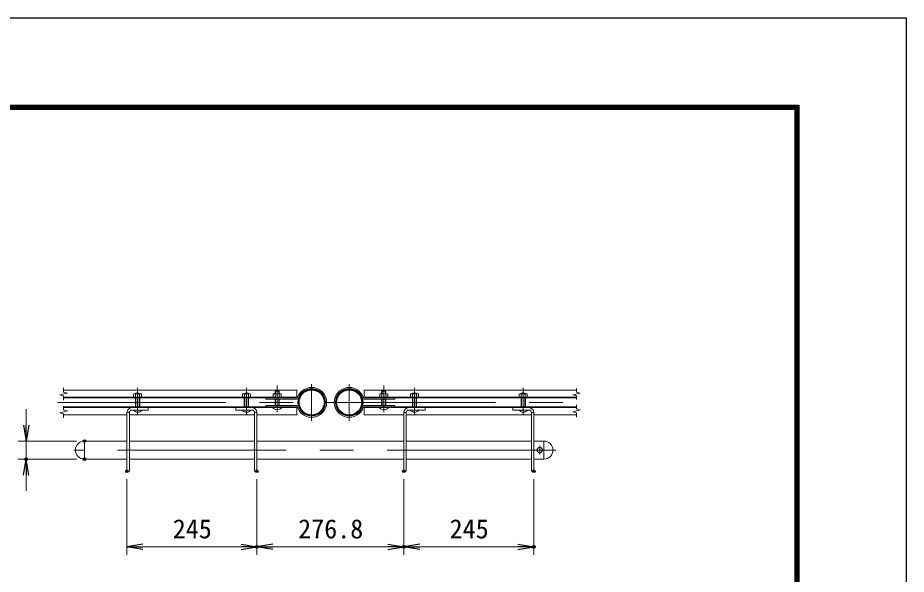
# Model space of a CAD drawing. Units: millimetres, scale not verified, with parts at other scales. Extents: x -6300 to 6300, y -4455 to 4455.
# Drawn here: x 2952 to 6300, y 2357 to 4455 of the extents above; entities that cross this region are included whole.
import ezdxf
from ezdxf.enums import TextEntityAlignment as Align

# ---------------------------------------------------------------- set-up
doc = ezdxf.new("R2010")
doc.units = ezdxf.units.MM
doc.header["$LTSCALE"] = 20
doc.header["$PDMODE"] = 32
doc.header["$PDSIZE"] = 10
doc.linetypes.add('USER1', pattern=[50.8, 31.75, -6.35, 6.35, -6.35])
for name, color, linetype, lineweight in [('0-2_D-STR3', 3, 'Continuous', 13), ('0-3_D-STR1', 1, 'Continuous', 25), ('0-4_D-BMK', 2, 'USER1', 13), ('0-5_D-STR-DIM', 7, 'Continuous', 13), ('0-C_7詳細', 7, 'Continuous', 25), ('0-D_D-TTL', 7, 'Continuous', 25)]:
    doc.layers.add(name, color=color, linetype=linetype, lineweight=lineweight)
doc.layers.add('0-9_0', color=7, linetype='Continuous')
doc.layers.add('0-A_Defpoints', color=7, linetype='Continuous')
doc.styles.add('ＭＳ ゴシック', font='')
doc.styles.get('ＭＳ ゴシック').set_extended_font_data('MS Gothic')

# ---------------------------------------------------------------- blocks, each defined once
blk = doc.blocks.new('_Open')
at = {"layer": '0-9_0'}
blk.add_line((-20, 3.333), (0, 0), dxfattribs=at)
blk.add_lwpolyline([(-20, -3.333), (0, 0), (-20, 0)], dxfattribs=at)

msp = doc.modelspace()

# ---------------------------------------------------------------- linework, layer by layer
at = {"layer": '0-2_D-STR3'}
for p, q in [((4003.18, 3051.47), (3124.52, 3051.47)), ((3922.78, 3049.07), (3921.18, 3047.47)), ((3921.18, 3047.47), (3921.18, 3037.67)), ((3922.78, 3049.07), (3935.58, 3049.07)), ((3922.78, 3049.07), (3922.78, 3037.67)), ((3935.58, 3049.07), (3935.58, 3037.67)), ((3937.18, 3047.47), (3937.18, 3037.67)), ((4003.18, 3021.47), (4003.18, 3051.47)), ((4256.78, 3051.47), (5057.33, 3051.47)), ((4256.78, 3021.47), (4256.78, 3051.47)), ((4322.78, 3047.47), (4324.38, 3049.07)), ((4338.78, 3047.47), (4322.78, 3047.47)), ((4322.78, 3047.47), (4322.78, 3037.67)), ((4337.18, 3049.07), (4324.38, 3049.07)), ((4324.38, 3049.07), (4324.38, 3037.67)), ((4337.18, 3049.07), (4338.78, 3047.47)), ((4337.18, 3049.07), (4337.18, 3037.67)), ((4338.78, 3047.47), (4338.78, 3037.67)), ((4003.18, 3024.67), (3124.52, 3024.67)), ((4002.4, 3021.47), (3124.52, 3021.47)), ((3388.18, 3024.67), (3388.18, 3036.07)), ((3391.82, 3037.67), (3414.69, 3037.67)), ((3396.78, 3040.07), (3395.18, 3038.47)), ((3395.18, 3038.47), (3395.18, 3037.67)), ((3395.18, 3038.47), (3411.18, 3038.47)), ((3395.18, 3021.47), (3395.18, 2988.27)), ((3395.68, 3024.67), (3395.68, 3036.07)), ((3396.78, 3040.07), (3396.78, 3037.67)), ((3396.78, 3021.47), (3396.78, 2988.27)), ((3411.18, 3038.47), (3409.58, 3040.07)), ((3409.58, 3021.47), (3409.58, 2988.27)), ((3410.68, 3024.67), (3410.68, 3036.07)), ((3411.18, 3038.47), (3411.18, 3037.67)), ((3411.18, 3021.47), (3411.18, 2988.27)), ((3418.18, 3024.67), (3418.18, 3036.07)), ((3798.18, 3024.67), (3798.18, 3036.07)), ((3801.82, 3037.67), (3824.69, 3037.67)), ((3805.18, 3038.47), (3821.18, 3038.47)), ((3805.18, 3021.47), (3805.18, 2988.27)), ((3805.68, 3024.67), (3805.68, 3036.07)), ((3806.78, 3040.07), (3806.78, 3037.67)), ((3806.78, 3040.07), (3819.58, 3040.07)), ((3806.78, 3021.47), (3806.78, 2988.27)), ((3821.18, 3038.47), (3819.58, 3040.07)), ((3819.58, 3040.07), (3819.58, 3037.67)), ((3819.58, 3021.47), (3819.58, 2988.27)), ((3820.68, 3024.67), (3820.68, 3036.07)), ((3821.18, 3038.47), (3821.18, 3037.67)), ((3821.18, 3021.47), (3821.18, 2988.27)), ((3828.18, 3024.67), (3828.18, 3036.07)), ((3886.68, 3016.87), (3886.68, 3021.47)), ((4002.4, 3016.87), (3886.68, 3016.87)), ((3914.18, 3024.67), (3914.18, 3036.07)), ((3944.18, 3024.67), (3914.18, 3024.67)), ((3917.82, 3037.67), (3940.69, 3037.67)), ((3921.18, 3016.87), (3921.18, 2992.87)), ((3921.68, 3024.67), (3921.68, 3036.07)), ((3922.78, 3016.87), (3922.78, 2992.87)), ((3935.58, 3016.87), (3935.58, 2992.87)), ((3936.68, 3024.67), (3936.68, 3036.07)), ((3937.18, 3016.87), (3937.18, 2992.87)), ((3944.18, 3024.67), (3944.18, 3036.07)), ((4256.78, 3024.67), (5057.33, 3024.67)), ((4256.78, 3021.47), (5057.33, 3021.47)), ((4257.56, 3016.87), (4373.28, 3016.87)), ((4315.78, 3024.67), (4315.78, 3036.07)), ((4315.78, 3024.67), (4345.78, 3024.67)), ((4342.14, 3037.67), (4319.27, 3037.67)), ((4322.78, 3016.87), (4322.78, 2992.87)), ((4323.28, 3024.67), (4323.28, 3036.07)), ((4324.38, 3016.87), (4324.38, 2992.87)), ((4337.18, 3016.87), (4337.18, 2992.87)), ((4338.28, 3024.67), (4338.28, 3036.07)), ((4338.78, 3016.87), (4338.78, 2992.87)), ((4345.78, 3024.67), (4345.78, 3036.07)), ((4373.28, 3021.47), (4373.28, 3016.87)), ((4431.78, 3024.67), (4431.78, 3036.07)), ((4458.14, 3037.67), (4435.27, 3037.67)), ((4454.78, 3038.47), (4438.78, 3038.47)), ((4438.78, 3038.47), (4438.78, 3037.67)), ((4438.78, 3021.47), (4438.78, 2988.27)), ((4439.28, 3024.67), (4439.28, 3036.07)), ((4453.18, 3040.07), (4440.38, 3040.07)), ((4440.38, 3021.47), (4440.38, 2988.27)), ((4453.18, 3040.07), (4454.78, 3038.47)), ((4453.18, 3040.07), (4453.18, 3037.67)), ((4453.18, 3021.47), (4453.18, 2988.27)), ((4454.28, 3024.67), (4454.28, 3036.07)), ((4454.78, 3038.47), (4454.78, 3037.67)), ((4454.78, 3021.47), (4454.78, 2988.27)), ((4461.78, 3024.67), (4461.78, 3036.07)), ((4841.78, 3024.67), (4841.78, 3036.07)), ((4868.14, 3037.67), (4845.27, 3037.67)), ((4848.78, 3038.47), (4850.38, 3040.07)), ((4848.78, 3038.47), (4848.78, 3037.67)), ((4864.78, 3038.47), (4848.78, 3038.47)), ((4848.78, 3021.47), (4848.78, 2988.27)), ((4849.28, 3024.67), (4849.28, 3036.07)), ((4850.38, 3040.07), (4850.38, 3037.67)), ((4863.18, 3040.07), (4850.38, 3040.07)), ((4850.38, 3021.47), (4850.38, 2988.27)), ((4863.18, 3040.07), (4863.18, 3037.67)), ((4863.18, 3040.07), (4864.78, 3038.47)), ((4863.18, 3021.47), (4863.18, 2988.27)), ((4864.28, 3024.67), (4864.28, 3036.07)), ((4864.78, 3038.47), (4864.78, 3037.67)), ((4864.78, 3021.47), (4864.78, 2988.27)), ((4871.78, 3024.67), (4871.78, 3036.07)), ((4002.4, 2988.27), (3124.52, 2988.27)), ((4003.18, 2985.07), (3124.52, 2985.07)), ((3443.18, 2985.07), (3381.18, 2985.07)), ((3443.18, 2976.07), (3443.18, 2985.07)), ((3773.18, 2985.07), (3835.18, 2985.07)), ((3773.18, 2976.07), (3773.18, 2985.07)), ((4002.4, 2992.87), (3886.68, 2992.87)), ((3886.68, 2988.27), (3886.68, 2992.87)), ((4003.18, 2958.27), (4003.18, 2988.27)), ((4256.78, 2988.27), (5057.33, 2988.27)), ((4256.78, 2958.27), (4256.78, 2988.27)), ((4256.78, 2985.07), (5057.33, 2985.07)), ((4257.56, 2992.87), (4373.28, 2992.87)), ((4373.28, 2988.27), (4373.28, 2992.87)), ((4373.28, 2992.87), (4373.28, 2988.27)), ((4486.78, 2985.07), (4424.78, 2985.07)), ((4486.78, 2976.07), (4486.78, 2985.07)), ((4816.78, 2985.07), (4878.78, 2985.07)), ((4816.78, 2976.07), (4816.78, 2985.07)), ((3363.18, 2958.27), (3124.52, 2958.27)), ((3363.18, 2745.07), (3363.18, 2967.07)), ((3372.18, 2967.07), (3363.18, 2967.07)), ((3372.18, 2745.07), (3372.18, 2967.07)), ((3844.18, 2958.27), (3372.18, 2958.27)), ((3443.18, 2976.07), (3381.18, 2976.07)), ((3773.18, 2976.07), (3835.18, 2976.07)), ((3844.18, 2745.07), (3844.18, 2967.07)), ((3844.18, 2967.07), (3853.18, 2967.07)), ((3853.18, 2745.07), (3853.18, 2967.07)), ((4003.18, 2958.27), (3853.18, 2958.27)), ((4256.78, 2958.27), (4406.78, 2958.27)), ((4406.78, 2745.07), (4406.78, 2967.07)), ((4415.78, 2967.07), (4406.78, 2967.07)), ((4415.78, 2745.07), (4415.78, 2967.07)), ((4415.78, 2958.27), (4887.78, 2958.27)), ((4486.78, 2976.07), (4424.78, 2976.07)), ((4816.78, 2976.07), (4878.78, 2976.07)), ((4887.78, 2745.07), (4887.78, 2967.07)), ((4887.78, 2967.07), (4896.78, 2967.07)), ((4896.78, 2745.07), (4896.78, 2967.07)), ((4896.78, 2958.27), (5057.33, 2958.27)), ((3363.18, 2859.07), (3202.68, 2859.07)), ((3202.68, 2859.07), (3202.68, 2791.07)), ((3202.68, 2859.07), (3202.68, 2791.07)), ((3844.18, 2859.07), (3372.18, 2859.07)), ((4406.78, 2859.07), (3853.18, 2859.07)), ((4887.78, 2859.07), (4415.78, 2859.07)), ((4934.68, 2859.07), (4896.78, 2859.07)), ((4934.68, 2859.07), (4934.68, 2791.07)), ((3363.18, 2791.07), (3202.68, 2791.07)), ((3844.18, 2791.07), (3372.18, 2791.07)), ((4406.78, 2791.07), (3853.18, 2791.07)), ((4887.78, 2791.07), (4415.78, 2791.07)), ((4934.68, 2791.07), (4896.78, 2791.07)), ((3372.18, 2745.07), (3363.18, 2745.07)), ((3844.18, 2745.07), (3853.18, 2745.07)), ((4415.78, 2745.07), (4406.78, 2745.07)), ((4887.78, 2745.07), (4896.78, 2745.07))]:
    msp.add_line(p, q, dxfattribs=at)
for points in [[(3124.52, 3060.13), (3124.52, 3043.97), (3138.52, 3040.22), (3110.53, 3032.72), (3124.52, 3028.97), (3124.52, 3013.81)], [(3921.18, 3047.47), (3937.18, 3047.47), (3935.58, 3049.07)], [(5057.33, 3057.23), (5057.33, 3043.97), (5071.32, 3040.22), (5043.33, 3032.72), (5057.33, 3028.97), (5057.33, 3015.62)], [(3396.78, 3040.07), (3409.58, 3040.07), (3409.58, 3037.67)], [(3806.78, 3040.07), (3805.18, 3038.47), (3805.18, 3037.67)], [(4438.78, 3038.47), (4440.38, 3040.07), (4440.38, 3037.67)], [(3124.52, 2990.83), (3124.52, 2976.77), (3138.52, 2973.02), (3110.53, 2965.52), (3124.52, 2961.77), (3124.52, 2946.52)], [(5057.33, 2995.88), (5057.33, 2980.77), (5071.32, 2977.02), (5043.33, 2969.52), (5057.33, 2965.77), (5057.33, 2948.94)]]:
    msp.add_lwpolyline(points, dxfattribs=at)
msp.add_circle((4918.68, 2825.07), 10, dxfattribs=at)
for centre, radius, start, end in [((4059.18, 3004.87), 56.4, 199.94144, 160.05856), ((4059.18, 3004.87), 51.8, 199.94144, 160.05856), ((4200.78, 3004.87), 56.4, 19.94144, 340.05856), ((4200.78, 3004.87), 51.8, 19.94144, 340.05856), ((3391.93, 3032.48), 5.19, 43.75516, 136.24484), ((3403.18, 3019.29), 18.38, 65.91485, 114.08515), ((3414.43, 3032.49), 5.18, 43.62212, 136.37788), ((3801.93, 3032.48), 5.19, 43.75516, 136.24484), ((3813.18, 3019.29), 18.38, 65.91485, 114.08515), ((3824.43, 3032.49), 5.18, 43.62212, 136.37788), ((3917.93, 3032.48), 5.19, 43.75516, 136.24484), ((3929.18, 3019.29), 18.38, 65.91485, 114.08515), ((3940.43, 3032.49), 5.18, 43.62212, 136.37788), ((4002.4, 3025.47), 4, 270, 340.05856), ((4002.4, 3025.47), 8.6, 270, 340.05856), ((4257.56, 3025.47), 8.6, 199.94144, 270), ((4257.56, 3025.47), 4, 199.94144, 270), ((4319.53, 3032.49), 5.18, 43.62212, 136.37788), ((4330.78, 3019.29), 18.38, 65.91485, 114.08515), ((4342.03, 3032.48), 5.19, 43.75516, 136.24484), ((4435.53, 3032.49), 5.18, 43.62212, 136.37788), ((4446.78, 3019.29), 18.38, 65.91485, 114.08515), ((4458.03, 3032.48), 5.19, 43.75516, 136.24484), ((4845.53, 3032.49), 5.18, 43.62212, 136.37788), ((4856.78, 3019.29), 18.38, 65.91485, 114.08515), ((4868.03, 3032.48), 5.19, 43.75516, 136.24484), ((3381.18, 2967.07), 18, 90, 180), ((3835.18, 2967.07), 18, 0, 90), ((3929.59, 3000.39), 23.32, 221.06115, 318.93885), ((4002.4, 2984.27), 8.6, 19.94144, 90), ((4002.4, 2984.27), 4, 19.94144, 90), ((4257.56, 2984.27), 8.6, 90, 160.05856), ((4257.56, 2984.27), 4, 90, 160.05856), ((4331.19, 3000.39), 23.32, 221.06115, 318.93885), ((4424.78, 2967.07), 18, 90, 180), ((4878.78, 2967.07), 18, 0, 90), ((3381.18, 2967.07), 9, 90, 180), ((3403.59, 2991.39), 23.32, 221.06115, 318.93885), ((3813.59, 2991.39), 23.32, 221.06115, 318.93885), ((3835.18, 2967.07), 9, 0, 90), ((4424.78, 2967.07), 9, 90, 180), ((4447.19, 2991.39), 23.32, 221.06115, 318.93885), ((4857.19, 2991.39), 23.32, 221.06115, 318.93885), ((4878.78, 2967.07), 9, 0, 90), ((3202.68, 2825.07), 34, 90, 270), ((4934.68, 2825.07), 34, 270, 90)]:
    msp.add_arc(centre, radius, start, end, dxfattribs=at)
at = {"layer": '0-3_D-STR1'}
for centre, radius in [((4059.18, 3004.87), 50.8), ((4059.18, 3004.87), 47.6), ((4200.78, 3004.87), 50.8), ((4200.78, 3004.87), 47.6)]:
    msp.add_circle(centre, radius, dxfattribs=at)
at = {"layer": '0-4_D-BMK'}
for p, q in [((3403.18, 3059.85), (3403.18, 2958.36)), ((3813.18, 3059.85), (3813.18, 2958.36)), ((3929.18, 3068.85), (3929.18, 2967.36)), ((4059.18, 3074.17), (4059.18, 2935.57)), ((4200.78, 3074.17), (4200.78, 2935.57)), ((4330.78, 3068.85), (4330.78, 2967.36)), ((4446.78, 3059.85), (4446.78, 2958.36)), ((4856.78, 3059.85), (4856.78, 2958.36)), ((3101, 3004.87), (5093.66, 3004.87)), ((4978.83, 2825.07), (3163.34, 2825.07)), ((4918.68, 2808.77), (4918.68, 2841.21))]:
    msp.add_line(p, q, dxfattribs=at)
at = {"layer": '0-5_D-STR-DIM'}
for p, q in [((2983.35, 2919.07), (2983.35, 2979.07)), ((3172.68, 2859.07), (2953.35, 2859.07)), ((2983.35, 2859.07), (2983.35, 2791.07)), ((3172.68, 2791.07), (2953.35, 2791.07)), ((2983.35, 2731.07), (2983.35, 2671.07)), ((3363.18, 2715.07), (3363.18, 2430.31)), ((3853.18, 2715.07), (3853.18, 2430.31)), ((3853.18, 2715.07), (3853.18, 2430.31)), ((4406.78, 2715.07), (4406.78, 2430.31)), ((4406.78, 2715.07), (4406.78, 2430.31)), ((4896.78, 2715.07), (4896.78, 2430.31)), ((3423.18, 2460.31), (3793.18, 2460.31)), ((3913.18, 2460.31), (4346.78, 2460.31)), ((4466.78, 2460.31), (4836.78, 2460.31))]:
    msp.add_line(p, q, dxfattribs=at)
at = {"layer": '0-A_Defpoints'}
for p in [(3202.68, 2859.07), (2983.35, 2791.07), (3202.68, 2791.07), (3363.18, 2745.07), (3853.18, 2745.07), (4406.78, 2745.07), (4896.78, 2745.07), (3853.18, 2460.31), (4406.78, 2460.31), (4896.78, 2460.31)]:
    msp.add_point(p, dxfattribs=at)
at = {"layer": '0-C_7詳細'}
msp.add_line((4373.28, 3016.87), (4373.28, 3021.47), dxfattribs=at)
at = {"layer": '0-D_D-TTL', "color": 2}
msp.add_lwpolyline([(-6300, 4455), (6300, 4455), (6300, -4455), (-6300, -4455)], close=True, dxfattribs=at)
at = {"layer": '0-D_D-TTL'}
for points in [[(-5895, 4125), (5895, 4125), (5895, -4125), (-5895, -4125)], [(-5891.25, 4121.25), (5891.25, 4121.25), (5891.25, -4121.25), (-5891.25, -4121.25)], [(-5887.5, 4117.5), (5887.5, 4117.5), (5887.5, -4117.5), (-5887.5, -4117.5)], [(-5883.75, 4113.75), (5883.75, 4113.75), (5883.75, -4113.75), (-5883.75, -4113.75)], [(-5880, 4110), (5880, 4110), (5880, -4110), (-5880, -4110)]]:
    msp.add_lwpolyline(points, close=True, dxfattribs=at)

# ---------------------------------------------------------------- block references
at = {"layer": '0-5_D-STR-DIM', "xscale": 3, "yscale": 3}
for p, rotation in [((2983.35, 2859.07), 270), ((2983.35, 2791.07), 90), ((3363.18, 2460.31), 180), ((3853.18, 2460.31), 180), ((4406.78, 2460.31), 180)]:
    msp.add_blockref('_Open', p, dxfattribs=dict(at, rotation=rotation))
for p in [(3853.18, 2460.31), (4406.78, 2460.31), (4896.78, 2460.31)]:
    msp.add_blockref('_Open', p, dxfattribs=at)

# ---------------------------------------------------------------- texts
at = {"layer": '0-5_D-STR-DIM', "style": 'ＭＳ ゴシック'}
for s, p in [('245', (3535.66, 2470.43)), ('276.8', (4008.29, 2470.43)), ('245', (4579.26, 2470.43))]:
    msp.add_text(s, height=72.14, dxfattribs=at).set_placement(p, align=Align.BOTTOM_LEFT)

doc.saveas('drawing.dxf')
